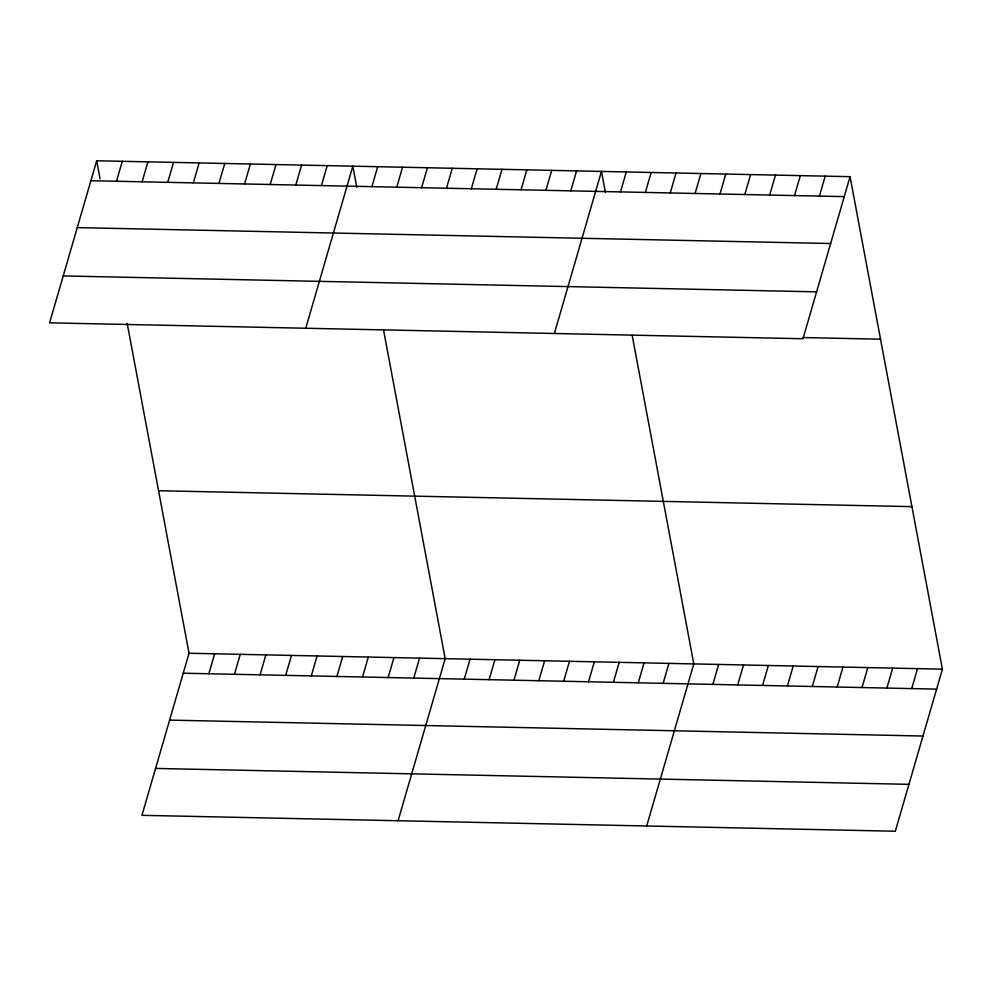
<?xml version="1.0" encoding="UTF-8"?>
<svg xmlns="http://www.w3.org/2000/svg" width="992" height="992" viewBox="0 0 992 992"><rect width="100%" height="100%" fill="white"/><g stroke="black" fill="none" stroke-linecap="round" stroke-linejoin="round"><path stroke-width="1.49" d="M96.683 160.766L49.6 322.834L802.974 338.743L850.057 176.675L96.683 160.766L100.068 178.82M116.498 181.263L122.301 161.299M142.116 181.809L147.92 161.845M167.735 182.342L173.538 162.378M193.353 182.888L199.144 162.924M218.959 183.421L224.762 163.469M244.578 183.966L250.381 164.002M270.196 184.512L275.987 164.548M295.802 185.045L301.605 165.094M321.42 185.591L327.224 165.627M127.162 323.28L189.026 653.257L141.943 815.325L895.317 831.234L942.4 669.166L850.057 176.675M305.747 328.253L352.83 166.172L356.785 187.24M208.841 673.754L214.644 653.79M371.901 186.657L377.692 166.693M234.459 674.3L240.25 654.336M396.763 187.178L402.554 167.214M260.065 674.833L265.868 654.881M421.625 187.711L427.416 167.747M285.684 675.378L291.487 655.414M446.487 188.232L452.278 168.268M311.302 675.924L317.093 655.96M471.349 188.753L477.14 168.789M336.92 676.457L342.711 656.493M496.198 189.286L502.002 169.322M362.526 677.003L368.33 657.039M521.06 189.807L526.864 169.843M388.145 677.536L393.948 657.584M545.922 190.328L551.726 170.364M413.763 678.082L419.554 658.118M570.784 190.861L576.588 170.897M398.09 820.744L445.172 658.663L383.569 330.125M554.367 333.498L601.45 171.418L605.405 192.485M464.231 679.148L470.034 659.184M620.508 191.902L626.312 171.938M489.093 679.669L494.896 659.717M645.37 192.436L651.174 172.472M513.955 680.202L519.758 660.238M670.232 192.956L676.036 172.992M538.817 680.723L544.62 660.759M695.094 193.477L700.898 173.513M563.679 681.244L569.482 661.292M719.956 194.01L725.76 174.046M588.541 681.777L594.344 661.813M744.818 194.531L750.622 174.567M613.403 682.298L619.206 662.334M769.68 195.052L775.484 175.088M638.265 682.818L644.068 662.867M794.542 195.585L800.346 175.621M663.127 683.352L668.93 663.388M819.404 196.106L825.208 176.142M646.697 825.989L693.792 663.908L632.189 335.37M712.851 684.393L718.642 664.442M737.713 684.926L743.504 664.962M762.575 685.447L768.366 665.483M787.437 685.968L793.228 666.016M812.299 686.501L818.09 666.537M837.161 687.022L842.952 667.058M862.011 687.543L867.814 667.591M886.873 688.076L892.676 668.112M911.735 688.597L917.538 668.633M90.892 180.718L844.266 196.627M77.264 227.614L830.639 243.524M63.228 275.937L816.602 291.846M803.024 337.553L880.536 339.19M158.559 490.73L911.933 506.639M189.026 653.257L942.4 669.166M183.222 673.208L936.597 689.118M169.595 720.118L922.982 736.027M155.558 768.428L908.932 784.337"/></g></svg>
